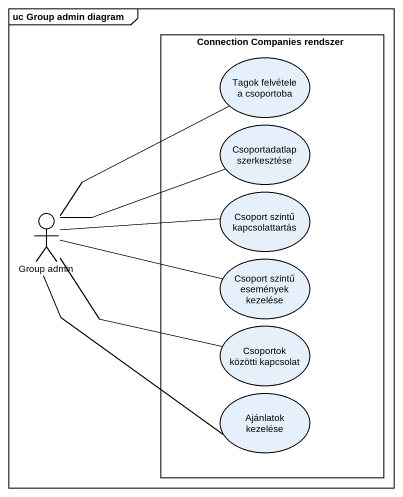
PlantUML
@startuml
mainframe uc Group admin diagram
rectangle "Connection Companies rendszer" as Connection_Companies {
  usecase "Tagok felvétele a csoportoba" as Tagok_felvétele_a_csoportoba
  usecase "Csoportadatlap szerkesztése" as Csoportadatlap_szerkesztése
  usecase "Csoport szintű kapcsolattartás" as Csoport_szintű
  usecase "Csoport szintű események kezelése" as Csoport_szintű_események
  usecase "Csoportok közötti kapcsolat" as Csoportok_közötti_kapcsolat
  usecase "Ajánlatok kezelése" as Ajánlatok_kezelése
}
actor "Group admin" as Group_admin
Group_admin -up- Tagok_felvétele_a_csoportoba
Group_admin -right- Csoportadatlap_szerkesztése
Group_admin -right- Csoport_szintű
Group_admin -right- Csoport_szintű_események
Group_admin -right- Csoportok_közötti_kapcsolat
Group_admin -- Ajánlatok_kezelése
@enduml
